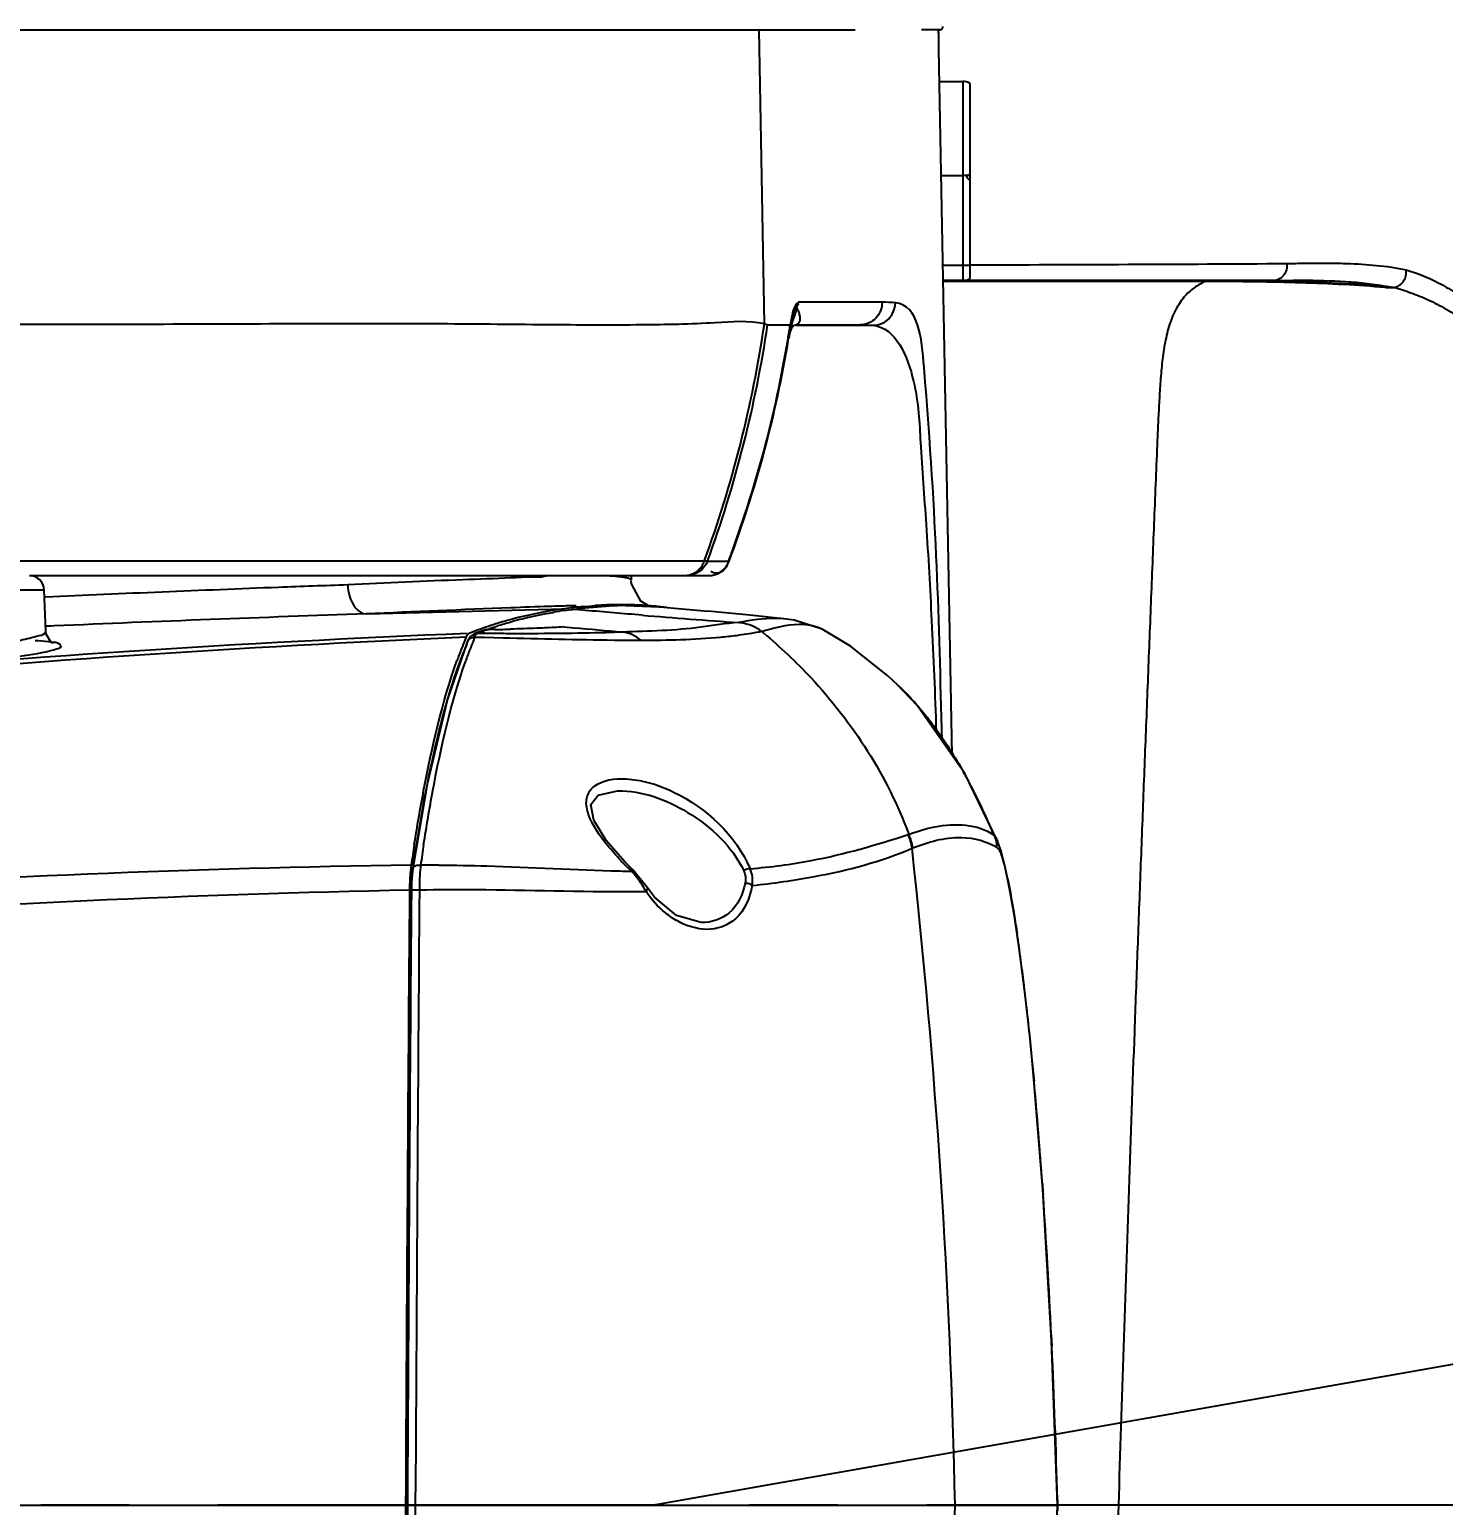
# Model space of a CAD drawing. Header units: millimetres. Extents: x 4086 to 8300, y 123 to 1549.
# Drawn here: x 7717.22 to 7741.17, y 641.21 to 666.22 of the extents above; entities that cross this region are included whole.
import ezdxf

# ---------------------------------------------------------------- set-up
doc = ezdxf.new("R2010")
doc.units = ezdxf.units.MM
doc.linetypes.add('CENTER', pattern=[0.6, 0.375, -0.075, 0.075, -0.075])
for name, color, linetype in [('中心线', 7, 'Continuous'), ('外形图', 7, 'Continuous'), ('尺寸标注', 7, 'Continuous'), ('运动范围', 7, 'Continuous')]:
    doc.layers.add(name, color=color, linetype=linetype)
doc.styles.add('思源黑', font='SourceHanSansCN-Normal.ttf')
doc.dimstyles.new('尺寸标注_1_4比例', dxfattribs={"dimtxt": 7, "dimasz": 6, "dimexe": 2, "dimexo": 1.5, "dimgap": 1, "dimtad": 1, "dimdec": 1, "dimlfac": 4, "dimdsep": 46, "dimtxsty": '思源黑', "dimcen": 0.09, "dimadec": 0, "dimazin": 0, "dimtp": 0.01, "dimtm": 0.01, "dimtfac": 1, "dimtdec": 1, "dimtofl": 0, "dimtmove": 0, "dimatfit": 3, "dimfxl": 1, "dimtolj": 1, "dimarcsym": 0})

# ---------------------------------------------------------------- blocks, each defined once
blk = doc.blocks.new('*D993')
at = {"layer": 'Defpoints', "color": 0}
for p in [(7690.62, 697.68), (7952.412, 680.804), (7645.229, 641.211), (7664.809, 641.211), (7727.758, 641.211)]:
    blk.add_point(p, dxfattribs=at)
at = {"layer": '尺寸标注', "color": 0, "lineweight": -2}
blk.add_arc((7727.758, 641.211), 67.588, 15.08339, 174.91199, dxfattribs=at)
at = {"layer": '尺寸标注', "color": 0}
for points in [[(7792.042, 658.581), (7793.994, 659.016), (7794.32, 652.942)], [(7659.438, 647.249), (7661.436, 647.16), (7660.171, 641.211)]]:
    blk.add_solid(points, dxfattribs=at)
at = {"layer": '尺寸标注', "color": 0, "insert": (7727.758, 713.509), "char_height": 7, "attachment_point": 5, "style": '思源黑'}
blk.add_mtext('\\A1;-\\A1;170%%d', dxfattribs=at)

msp = doc.modelspace()

# ---------------------------------------------------------------- linework, layer by layer
at = {"layer": '中心线', "linetype": 'CENTER', "ltscale": 20}
msp.add_line((7979.909, 641.2169), (7475.7605, 641.2169), dxfattribs=at)
at = {"layer": '外形图'}
for p, q in [((7700.783, 666.2169), (7731.2033, 666.2169)), ((7729.5735, 666.2169), (7729.6644, 661.2346)), ((7732.3255, 666.2193), (7732.6163, 666.2193)), ((7732.6191, 666.081), (7732.6163, 666.2196)), ((7732.6185, 666.1428), (7732.6175, 666.2201)), ((7732.6176, 666.2169), (7732.6238, 666.2169)), ((7732.6228, 665.8899), (7732.6185, 666.1428)), ((7732.8442, 653.9251), (7732.6228, 665.8899)), ((7732.6329, 665.3419), (7733.0253, 665.3419)), ((7733.0253, 665.3419), (7733.0253, 661.9669)), ((7733.1503, 662.0003), (7733.1503, 665.3084)), ((7732.6624, 663.7452), (7733.0253, 663.7452)), ((7733.0878, 663.7169), (7733.1503, 663.7794)), ((7733.1503, 663.6544), (7733.0878, 663.7169)), ((7733.0253, 662.2212), (7732.6906, 662.2212)), ((7738.2822, 661.9669), (7732.6954, 661.9669)), ((7738.7439, 661.9718), (7738.7736, 661.9719)), ((7731.6588, 661.5989), (7730.2425, 661.5989)), ((7729.7201, 661.2169), (7730.109, 661.2169)), ((7730.1227, 661.2989), (7730.1289, 661.3432)), ((7730.149, 661.1915), (7730.159, 661.201)), ((7730.159, 661.201), (7730.182, 661.2147)), ((7730.182, 661.2147), (7730.1827, 661.2168)), ((7730.1906, 661.2169), (7731.285, 661.2169)), ((7730.1906, 661.2088), (7731.5099, 661.2088)), ((7731.285, 661.217), (7731.3139, 661.2171)), ((7731.3139, 661.2171), (7731.3191, 661.2171)), ((7730.0761, 660.9854), (7730.0756, 660.9822)), ((7725.4003, 657.21), (7715.8917, 657.2103)), ((7728.3074, 657.21), (7725.4003, 657.21)), ((7728.648, 657.21), (7728.3074, 657.21)), ((7728.666, 657.21), (7728.6478, 657.21)), ((7728.7014, 657.21), (7728.666, 657.21)), ((7728.7015, 657.21), (7729.0672, 657.2101)), ((7717.2173, 656.9669), (7728.7161, 656.9669)), ((7727.409, 656.9669), (7727.4104, 656.8892)), ((7715.9003, 656.7256), (7717.4671, 656.7256)), ((7717.4917, 656.0204), (7717.4671, 656.7256)), ((7726.4758, 656.4576), (7726.4667, 656.4574)), ((7727.1845, 656.459), (7726.4803, 656.4023)), ((7726.5964, 656.4438), (7726.6989, 656.4527)), ((7726.6989, 656.4527), (7726.8003, 656.46)), ((7728.0173, 656.4294), (7727.1845, 656.459)), ((7722.9251, 656.3196), (7726.2816, 656.4072)), ((7726.0768, 656.3764), (7725.973, 656.3587)), ((7725.9885, 656.327), (7726.0799, 656.344)), ((7726.1796, 656.3925), (7726.0768, 656.3764)), ((7726.0799, 656.344), (7726.0977, 656.3472)), ((7726.2816, 656.4072), (7726.1796, 656.3925)), ((7726.2666, 656.3747), (7726.3134, 656.3816)), ((7726.3134, 656.3816), (7726.3935, 656.3925)), ((7726.3935, 656.3925), (7726.4199, 656.3958)), ((7726.4199, 656.3958), (7726.5258, 656.4094)), ((7726.4612, 656.3924), (7726.4199, 656.3958)), ((7726.6338, 656.378), (7726.4612, 656.3924)), ((7727.9609, 656.4347), (7728.0173, 656.4294)), ((7728.0173, 656.4294), (7728.7103, 656.3634)), ((7729.4194, 656.2959), (7728.7103, 656.3634)), ((7730.0411, 656.2304), (7729.4194, 656.2959)), ((7730.0412, 656.2304), (7730.04, 656.2305)), ((7717.5777, 656.1129), (7717.4889, 656.1092)), ((7717.4918, 656.0199), (7717.4917, 656.0204)), ((7717.6333, 656.1152), (7717.5777, 656.1129)), ((7724.7329, 656.016), (7724.6623, 655.9888)), ((7724.7469, 655.9786), (7724.6882, 655.9382)), ((7724.7769, 656.0325), (7724.7329, 656.016)), ((7724.7912, 655.9957), (7724.7487, 655.9794)), ((7724.7964, 655.9875), (7724.8392, 656.0039)), ((7724.8431, 655.987), (7724.7964, 655.9875)), ((7724.8392, 656.0039), (7724.8776, 656.0182)), ((7724.9233, 655.9863), (7724.8431, 655.987)), ((7724.966, 656.0575), (7724.9233, 656.044)), ((7724.9419, 656.0415), (7724.9683, 656.0509)), ((7726.2662, 656.0991), (7726.4356, 656.0855)), ((7730.6439, 656.0582), (7730.6421, 656.0591)), ((7724.6882, 655.9382), (7724.6369, 655.8564)), ((7724.6369, 655.8564), (7724.6373, 655.8572)), ((7724.8423, 655.9186), (7724.7581, 655.9205)), ((7724.9209, 655.9168), (7724.8423, 655.9186)), ((7725.0821, 655.9131), (7724.9209, 655.9168)), ((7725.2379, 655.9094), (7725.0821, 655.9131)), ((7731.9243, 655.1141), (7731.7568, 655.2691)), ((7731.9114, 655.1262), (7731.9243, 655.1141)), ((7732.2607, 654.7628), (7731.9114, 655.1262)), ((7723.9511, 653.4332), (7723.7085, 652.0054)), ((7726.8507, 653.2473), (7727.1773, 653.3195)), ((7727.1773, 653.3195), (7727.1815, 653.3196)), ((7732.0999, 652.5793), (7732.1116, 652.5836)), ((7733.6136, 652.4705), (7733.6145, 652.4683)), ((7732.1665, 652.3492), (7732.1777, 652.3539)), ((7723.7017, 651.9531), (7723.6832, 651.6406)), ((7723.7086, 652.006), (7723.7017, 651.9531)), ((7723.7085, 652.0054), (7723.7086, 652.006)), ((7723.72, 652.0592), (7723.7242, 652.0878)), ((7727.4395, 651.9846), (7727.3043, 652.1178)), ((7727.6883, 651.6775), (7727.4395, 651.9846)), ((7727.8055, 651.5189), (7727.6881, 651.6778)), ((7728.6009, 651.0889), (7728.5974, 651.089)), ((7733.9427, 650.9235), (7733.9452, 650.9064)), ((7734.2208, 648.563), (7734.2204, 648.5586)), ((7734.2204, 648.5586), (7734.226, 648.4974)), ((7734.2265, 648.5003), (7734.2209, 648.561)), ((7734.2264, 648.5012), (7734.226, 648.4974)), ((7734.226, 648.4974), (7734.2343, 648.4052)), ((7734.5252, 644.1066), (7734.5344, 643.9118)), ((7723.7551, 641.2169), (7723.7562, 641.4408)), ((7723.7551, 641.2169), (7734.6335, 641.2169)), ((7723.7561, 640.9995), (7723.7551, 641.2169)), ((7734.6302, 641.3101), (7734.6328, 641.2169)), ((7734.6328, 641.2169), (7734.6302, 641.1223)), ((7745.9557, 641.2169), (7735.6624, 641.2169))]:
    msp.add_line(p, q, dxfattribs=at)
for points in [[(7738.2821, 661.9669), (7738.3924, 661.9681), (7738.5055, 661.9698), (7738.6228, 661.9712), (7738.7439, 661.9718)], [(7730.2389, 661.5733), (7730.2304, 661.5581), (7730.23, 661.5575), (7730.2181, 661.5411)], [(7730.0761, 660.9856), (7730.0949, 661.0681), (7730.1234, 661.1517), (7730.149, 661.1915)], [(7727.7031, 656.4577), (7727.5736, 656.5347), (7727.4152, 656.8293), (7727.4107, 656.8789)], [(7730.6421, 656.0591), (7730.1681, 656.2122), (7730.04, 656.2305)], [(7717.5892, 655.8325), (7717.6148, 655.8263), (7717.5731, 655.852), (7717.4971, 655.9781), (7717.4917, 656.02)], [(7724.9238, 656.0442), (7724.8926, 656.033), (7724.7912, 655.9957)], [(7731.7568, 655.2691), (7731.1268, 655.7718), (7730.6438, 656.0583)], [(7724.6369, 655.8564), (7724.2958, 654.8764), (7723.9511, 653.4332)], [(7733.6145, 652.4683), (7733.0602, 653.615), (7732.2607, 654.7628)], [(7727.3043, 652.1178), (7726.9879, 652.4799), (7726.7773, 652.8238), (7726.7277, 653.0876), (7726.8507, 653.2473)], [(7733.745, 652.0302), (7733.674, 652.2997), (7733.6136, 652.4705)], [(7734.2208, 648.563), (7734.167, 649.1168), (7734.0786, 649.9149), (7733.9888, 650.6131), (7733.9018, 651.1987), (7733.8202, 651.6687), (7733.745, 652.0302)], [(7723.6832, 651.6406), (7723.6564, 647.9168), (7723.6328, 644.176), (7723.6168, 641.2173)], [(7728.5974, 651.089), (7728.1783, 651.2117), (7727.8055, 651.5189)], [(7734.6335, 641.2169), (7734.5309, 644.0013), (7734.3814, 646.5675), (7734.2264, 648.5013)], [(7723.6168, 641.2173), (7723.633, 638.2225), (7723.6567, 634.4871), (7723.6832, 630.7931)], [(7734.2264, 633.9324), (7734.3834, 635.8938), (7734.5322, 638.4605), (7734.6335, 641.2169)]]:
    msp.add_lwpolyline(points, dxfattribs=at)
for centre, radius, start, end in [((7732.6387, 666.2669), 0.05, 241.62376, 2.48801), ((7732.6373, 666.2668), 0.05, 246.03902, 2.50681), ((7733.0253, 665.0919), 0.25, 60, 90), ((7733.0274, 650.5284), 13.2168, 89.61621, 90.00882), ((7733.0309, 650.0494), 12.1719, 89.43786, 90.02627), ((7728.1417, 2510.885), 1848.6589, 270.1552963, 270.3214661), ((7733.0253, 662.2169), 0.25, 270, 300), ((7737.2292, 661.7449), 0.2257, 99.95765, 109.57549), ((7740.2601, 661.5222), 0.3407, 93.06265, 103.53025), ((7732.6206, 660.5538), 2.5814, 158.46085, 162.47619), ((7709.3254, 664.2433), 20.5626, 339.99819, 351.58633), ((7709.4482, 664.2374), 20.4956, 339.94809, 351.52512), ((7710.3862, 664.2269), 19.945, 350.643, 351.31979), ((7708.5706, 664.3038), 21.7606, 351.69368, 351.84465), ((7732.5804, 660.5666), 2.5392, 162.4777, 166.98228), ((7710.2664, 664.2513), 20.0672, 339.45866, 350.6298), ((7710.3304, 664.2399), 20.0116, 339.43465, 350.63138), ((7732.5495, 660.5739), 2.5074, 166.98617, 170.55469), ((7728.7161, 657.3419), 0.375, 269.99988, 339.43344), ((7717.2173, 656.7169), 0.25, 2, 90), ((7728.2962, 585.3855), 71.0955, 91.682801, 91.834956), ((7727.8454, 600.8605), 55.614, 91.42056, 91.68671), ((7727.2413, 649.6419), 6.8324, 91.48241, 93.70049), ((7727.3754, 649.4368), 7.0238, 90.68347, 94.28212), ((7727.2402, 649.6798), 6.7944, 89.59456, 91.48149), ((7727.2428, 649.9065), 6.5677, 86.48581, 89.60351), ((7727.3722, 649.6328), 6.8279, 88.87328, 90.67606), ((7727.3807, 649.9306), 6.53, 84.90287, 88.89665), ((7727.2595, 650.1672), 6.3065, 83.25896, 86.49227), ((7744.059, 40.6242), 616.0581, 91.9659157, 92.4584423), ((7727.1598, 649.6598), 6.8034, 105.56059, 107.49279), ((7727.3314, 649.3303), 7.1244, 103.6717, 106.42675), ((7727.173, 649.5935), 6.8708, 100.05824, 105.51865), ((7727.3515, 649.2509), 7.2062, 103.44581, 103.67778), ((7727.3488, 649.2627), 7.1941, 101.79281, 103.44664), ((7727.333, 649.3383), 7.117, 100.88975, 101.79286), ((7727.2708, 649.6844), 6.7652, 98.53592, 99.98555), ((7727.2818, 649.1782), 7.2978, 95.38906, 97.87765), ((7727.3993, 649.1471), 7.3146, 96.01272, 96.8581), ((7727.3882, 649.2549), 7.2062, 94.2753, 96.01471), ((7739.1836, 797.1525), 141.3313, 265.29607, 265.960294), ((7734.5453, 416.2834), 239.9091, 92.368384, 97.843413), ((7727.2454, 649.3929), 7.0836, 107.5043, 110.39406), ((7727.217, 649.6676), 6.7678, 109.6441, 110.22314), ((7727.2094, 649.7227), 6.7134, 108.44293, 109.50122), ((7727.2515, 649.5966), 6.8463, 107.42221, 108.44362), ((7723.5989, 721.7473), 65.7106, 271.311037, 271.426966), ((7727.2843, 649.4923), 6.9556, 106.43193, 107.42222), ((7723.8795, 710.4688), 54.4286, 271.42743, 271.56479), ((7729.1716, 655.4381), 0.7362, 82.0188, 85.64999), ((7723.8008, 648.9927), 9.1254, 50.10563, 50.35044), ((7730.7209, 652.5805), 3.6085, 106.69193, 107.68933), ((7735.2493, 411.8958), 244.2595, 92.495735, 97.867122), ((7731.6121, 652.9882), 7.5903, 158.81031, 160.47185), ((7730.5269, 653.4078), 6.4268, 157.41893, 158.80158), ((7729.9598, 653.6421), 5.8132, 156.89182, 157.4042), ((7732.0632, 652.9133), 7.9004, 159.13291, 160.72858), ((7731.3241, 653.1924), 7.1103, 158.66039, 159.11241), ((7731.0563, 653.297), 6.8228, 158.24894, 158.66009), ((7730.8853, 653.365), 6.6388, 158.08655, 158.2478), ((7730.7025, 653.4387), 6.4417, 157.61139, 158.08813), ((7730.4923, 653.5252), 6.2144, 157.32831, 157.61021), ((7728.5855, 651.5848), 4.8581, 41.31608, 46.58758), ((7728.2259, 651.2596), 5.3429, 40.81015, 41.38929), ((7728.1336, 651.18), 5.4648, 40.06548, 40.80951), ((7725.4561, 649.3659), 8.7041, 28.21108, 29.70864), ((7724.496, 648.8607), 9.789, 24.04775, 28.16055), ((7723.6279, 648.4619), 10.7442, 23.53729, 24.1037), ((7723.3169, 648.3269), 11.0833, 22.51548, 23.53497), ((7731.4109, 652.2551), 0.7614, 7.0941, 25.22796), ((7731.422, 652.2607), 0.7614, 7.03166, 25.05646), ((7755.5741, 647.4351), 32.2249, 171.11688, 171.7461), ((7756.4043, 647.4094), 32.8929, 171.2562, 171.86903), ((7606.3887, 638.5145), 126.5364, 1.223701, 6.276865), ((7726.4012, 455.6418), 196.4382, 90.792838, 97.190228), ((7725.7834, 651.6908), 2.095, 171.85971, 174.61253), ((7727.569, 651.6814), 3.7464, 174.81151, 177.58254), ((7726.7183, 651.7551), 2.8925, 173.91592, 174.74126), ((7724.0802, 621.7413), 30.3213, 89.86671, 90.4501), ((7729.005, 710.8779), 58.9416, 268.256446, 268.457587), ((7731.16, 655.9103), 5.4427, 223.87133, 226.57221), ((7727.3887, 651.6119), 3.7349, 177.2996, 178.82512), ((7726.8415, 651.6152), 3.1562, 178.23345, 179.55622), ((7726.7063, 651.6194), 3.0208, 177.29479, 178.23397), ((7726.3258, 651.6396), 2.6398, 174.61216, 177.34354), ((7728.5715, 651.6346), 4.75, 177.52838, 179.88065), ((7726.117, 650.7843), 1.7545, 29.62126, 34.13641), ((7727.7984, 442.9778), 208.7015, 91.137878, 97.137828), ((11904.0684, 619.7734), 4180.5359, 179.5632781, 179.7061089), ((11745.4979, 620.7895), 4021.9308, 179.5605091, 179.7089937), ((7727.511, 651.6087), 3.8572, 178.81606, 179.56282), ((11421.2856, 622.8708), 3697.5761, 179.5541323, 179.7122467), ((7727.2318, 681.2446), 29.6299, 270.37565, 270.82994), ((7726.0285, 650.7326), 1.857, 28.46931, 29.65817), ((7703.6064, 646.3837), 30.6741, 7.61165, 8.47882), ((7696.5899, 645.4384), 37.7539, 7.03692, 7.6232), ((7691.7989, 644.8434), 42.5818, 6.65384, 7.04167), ((7687.1649, 644.3054), 47.2469, 5.99983, 6.65074), ((7683.2019, 643.8859), 51.232, 5.45477, 6.00321), ((7681.5675, 643.7276), 52.8742, 5.24237, 5.45716), ((7639.3096, 639.9185), 95.3033, 4.058519, 5.108925), ((7622.9045, 638.7899), 111.7473, 2.726999, 3.945659), ((7591.646, 637.3462), 143.0392, 1.587988, 2.630843), ((11904.0694, 662.6602), 4180.5369, 180.29389, 180.4367207), ((11745.6235, 661.648), 4022.0564, 180.2910506, 180.4395306), ((7606.3887, 643.9191), 126.5364, 353.723177, 358.77634), ((8330.2299, 622.678), 594.8564, 178.2140734, 179.0571085)]:
    msp.add_arc(centre, radius, start, end, dxfattribs=at)
for points in [[(7732.6228, 665.8899), (7732.6216, 665.9536), (7732.6204, 666.0173), (7732.6191, 666.081)], [(7730.2131, 661.5226), (7730.1665, 661.4258), (7730.1315, 661.3223), (7730.1111, 661.2168)], [(7731.884, 661.5911), (7731.8093, 661.5988), (7731.7339, 661.5988), (7731.6588, 661.5988)], [(7731.6936, 661.2586), (7731.8053, 661.3204), (7731.8863, 661.4633), (7731.884, 661.591)], [(7731.3191, 661.2168), (7731.3828, 661.2166), (7731.4466, 661.2156), (7731.5099, 661.2089)], [(7731.5099, 661.2089), (7731.5733, 661.209), (7731.6381, 661.2279), (7731.6936, 661.2586)], [(7730.0756, 660.9822), (7730.0853, 661.0414), (7730.0942, 661.1007), (7730.1029, 661.1601)], [(7728.7015, 657.2101), (7728.6535, 657.0787), (7728.4995, 656.9669), (7728.3597, 656.9669)], [(7728.3074, 656.9669), (7728.4023, 656.9669), (7728.5035, 657.0116), (7728.5682, 657.081)], [(7727.5934, 656.2973), (7727.2735, 656.3236), (7726.9537, 656.3512), (7726.6338, 656.378)], [(7725.0819, 655.9851), (7725.029, 655.9854), (7724.9762, 655.9858), (7724.9233, 655.9863)], [(7725.1024, 656.0539), (7725.0577, 656.0529), (7725.013, 656.0519), (7724.9683, 656.0509)], [(7725.2206, 655.9843), (7725.1743, 655.9845), (7725.1281, 655.9848), (7725.0819, 655.9851)], [(7725.3572, 655.9838), (7725.3117, 655.9839), (7725.2661, 655.9841), (7725.2206, 655.9843)], [(7726.2662, 656.0991), (7726.158, 656.0913), (7726.0497, 656.0856), (7725.9413, 656.0807)], [(7726.4356, 656.0855), (7726.7122, 656.0628), (7726.9888, 656.0385), (7727.265, 656.01)], [(7727.5795, 655.8681), (7727.4924, 655.9436), (7727.3786, 655.9976), (7727.2639, 656.0099)], [(7729.6237, 656.0189), (7729.5237, 656.0967), (7729.3992, 656.1497), (7729.2738, 656.1672)], [(7729.8604, 656.085), (7729.8013, 656.0708), (7729.7427, 656.0544), (7729.6844, 656.0369)], [(7724.6527, 655.882), (7724.6768, 655.9106), (7724.721, 655.925), (7724.7581, 655.9205)], [(7726.7455, 653.364), (7726.8664, 653.4876), (7727.0659, 653.5227), (7727.2388, 653.5246)], [(7727.2388, 653.5246), (7727.3594, 653.5259), (7727.4807, 653.511), (7727.5987, 653.4858)], [(7733.5554, 652.571), (7733.5846, 652.5056), (7733.6148, 652.4264), (7733.5904, 652.359)], [(7727.2364, 652.1383), (7727.1567, 652.2214), (7727.0796, 652.3072), (7727.007, 652.3965)], [(7723.683, 652.0613), (7723.6699, 651.9707), (7723.6623, 651.8792), (7723.658, 651.7878)], [(7723.7156, 652.024), (7723.7389, 652.0613), (7723.7985, 652.0678), (7723.842, 652.0617)], [(7727.4184, 651.9577), (7727.4737, 651.8991), (7727.524, 651.8355), (7727.5693, 651.7689)], [(7729.3147, 651.9704), (7729.3455, 651.9059), (7729.3549, 651.8275), (7729.3407, 651.7575)], [(7729.424, 652.001), (7729.3875, 652.0001), (7729.3503, 651.9889), (7729.319, 651.9701)], [(7729.4609, 651.7181), (7729.4745, 651.8122), (7729.4616, 651.9137), (7729.424, 652.001)], [(7729.4608, 651.7181), (7729.4308, 651.7396), (7729.3908, 651.7569), (7729.3547, 651.7494)], [(7727.9847, 651.2573), (7727.8592, 651.359), (7727.7483, 651.482), (7727.661, 651.6178)], [(7728.1915, 651.1169), (7728.1187, 651.1575), (7728.0494, 651.2048), (7727.9847, 651.2573)], [(7728.6905, 650.9729), (7728.5174, 650.9749), (7728.3428, 651.0328), (7728.1915, 651.1169)], [(7734.374, 646.6636), (7734.3783, 646.6022), (7734.3826, 646.5407), (7734.3869, 646.4793)]]:
    msp.add_open_spline(points, degree=3, dxfattribs=at)
for points, knots in [([(7738.5138, 662.2551), (7738.5189, 662.2199), (7738.5148, 662.1469), (7738.4666, 662.0503), (7738.3844, 661.983), (7738.3157, 661.9669), (7738.2822, 661.9669)], [0, 0, 0, 0, 0.2571882, 0.5109213, 0.7580539, 1, 1, 1, 1]), ([(7738.5138, 662.2551), (7738.5568, 662.2554), (7738.6427, 662.2573), (7738.8137, 662.2614), (7739.0263, 662.2638), (7739.2801, 662.2631), (7739.6163, 662.2553), (7740.0364, 662.2305), (7740.3708, 662.1849), (7740.5362, 662.1496)], [0, 0, 0, 0, 0.0636645, 0.1269846, 0.2529001, 0.377947, 0.5023161, 0.7500517, 1, 1, 1, 1]), ([(7732.6956, 661.9562), (7733.0923, 661.9565), (7733.8827, 661.9571), (7735.0445, 661.9581), (7736.1337, 661.9596), (7736.8293, 661.9591), (7737.1534, 661.9575)], [0, 0, 0, 0, 0.2670186, 0.5319225, 0.7818575, 1, 1, 1, 1]), ([(7737.1534, 661.9575), (7737.0884, 661.9316), (7736.9573, 661.8635), (7736.78, 661.7084), (7736.631, 661.4912), (7736.5208, 661.2216), (7736.447, 660.9174), (7736.4011, 660.5951), (7736.3729, 660.265), (7736.3531, 659.9323), (7736.3362, 659.5988), (7736.3167, 659.1536), (7736.2938, 658.5969), (7736.2671, 657.9287), (7736.2407, 657.2605), (7736.2143, 656.5922), (7736.1792, 655.7012), (7736.1355, 654.5875), (7736.0838, 653.2509), (7736.0328, 651.9142), (7735.9825, 650.5774), (7735.9166, 648.7949), (7735.8367, 646.5665), (7735.7458, 643.8919), (7735.6894, 642.1086), (7735.6624, 641.2169)], [0, 0, 0, 0, 0.0099767, 0.0208925, 0.0332578, 0.0471848, 0.062218, 0.0778001, 0.093595, 0.1094583, 0.1253419, 0.1412348, 0.173029, 0.2048268, 0.2366259, 0.2684253, 0.3002249, 0.3638254, 0.427428, 0.491033, 0.5546408, 0.6182516, 0.7454838, 0.8727324, 1, 1, 1, 1]), ([(7737.1536, 661.9576), (7737.4305, 661.9562), (7737.964, 661.9524), (7738.7403, 661.9364), (7739.4727, 661.9075), (7739.948, 661.8749), (7740.1804, 661.8534)], [0, 0, 0, 0, 0.2742696, 0.5283125, 0.7688744, 1, 1, 1, 1]), ([(7737.7234, 661.9669), (7738.1639, 661.9625), (7738.8088, 661.9511), (7739.6484, 661.9121), (7740.0473, 661.8821), (7740.2419, 661.8624)], [0, 0, 0, 0, 0.5241461, 0.7672484, 1, 1, 1, 1]), ([(7738.7736, 661.9719), (7739.019, 661.9719), (7739.387, 661.9638), (7739.8768, 661.9222), (7740.1206, 661.8864), (7740.2419, 661.8624)], [0, 0, 0, 0, 0.499359, 0.7482633, 1, 1, 1, 1]), ([(7740.3296, 661.8519), (7740.3616, 661.8567), (7740.4251, 661.8808), (7740.4982, 661.9521), (7740.5396, 662.0467), (7740.5417, 662.1162), (7740.5362, 662.1496)], [0, 0, 0, 0, 0.2430683, 0.4926739, 0.7465777, 1, 1, 1, 1]), ([(7740.5362, 662.1496), (7740.7234, 662.0931), (7741.009, 661.9812), (7741.3762, 661.7611), (7741.6712, 661.5247), (7741.9742, 661.1963), (7742.2755, 660.7512), (7742.5597, 660.1882), (7742.7742, 659.6526), (7742.9399, 659.1924), (7743.1033, 658.7148), (7743.2985, 658.1079), (7743.5175, 657.3696), (7743.7938, 656.3728), (7744.114, 655.1152), (7744.4638, 653.5949), (7744.783, 652.0658), (7745.1708, 650.0178), (7745.5862, 647.4442), (7745.9643, 644.3383), (7746.1264, 642.2581), (7746.1835, 641.2169)], [0, 0, 0, 0, 0.0263132, 0.0409617, 0.0574863, 0.0770058, 0.1008637, 0.1295655, 0.1617146, 0.1784516, 0.1953936, 0.2296437, 0.2642331, 0.2990144, 0.3688452, 0.4388497, 0.5089314, 0.5790488, 0.719333, 0.8596601, 1, 1, 1, 1]), ([(7740.1804, 661.8534), (7740.2023, 661.8513), (7740.2367, 661.8493), (7740.2875, 661.8468), (7740.3163, 661.8494), (7740.3326, 661.8511)], [0, 0, 0, 0, 0.4314976, 0.6781491, 1, 1, 1, 1]), ([(7740.2419, 661.8624), (7740.2467, 661.8616), (7740.2561, 661.8602), (7740.2682, 661.8584), (7740.2769, 661.8571), (7740.2823, 661.8566), (7740.2856, 661.8562), (7740.2878, 661.8559), (7740.2887, 661.8556), (7740.2894, 661.8552), (7740.2893, 661.8544), (7740.2878, 661.8539), (7740.2867, 661.8535), (7740.286, 661.8534)], [0, 0, 0, 0, 0.2758297, 0.5518168, 0.7010442, 0.7864177, 0.8625323, 0.8914037, 0.911348, 0.9224579, 0.929533, 0.9557266, 1, 1, 1, 1]), ([(7740.286, 661.8534), (7740.2946, 661.8531), (7740.3091, 661.8531), (7740.3237, 661.8527), (7740.3296, 661.8519)], [0, 0, 0, 0, 0.591329, 1, 1, 1, 1]), ([(7740.3326, 661.8511), (7740.4282, 661.8239), (7740.6235, 661.7614), (7740.9195, 661.6425), (7741.2273, 661.4836), (7741.5492, 661.2666), (7741.8143, 661.0239), (7742.0243, 660.7763), (7742.1857, 660.5469), (7742.3399, 660.2813), (7742.5379, 659.8751), (7742.7086, 659.434), (7742.8664, 658.9744), (7743.021, 658.4993), (7743.205, 657.8966), (7743.4103, 657.1642), (7743.6687, 656.1766), (7743.9677, 654.932), (7744.2949, 653.4287), (7744.5946, 651.9178), (7744.8698, 650.4014), (7745.1214, 648.8803), (7745.424, 646.8466), (7745.7358, 644.2945), (7745.8984, 642.2436), (7745.9549, 641.2169)], [0, 0, 0, 0, 0.0135008, 0.0278092, 0.0432562, 0.0604471, 0.0803713, 0.0918113, 0.1044718, 0.1184023, 0.1334537, 0.1657748, 0.182519, 0.199435, 0.2335946, 0.2680577, 0.3026861, 0.3721761, 0.4418196, 0.5115318, 0.5812764, 0.6510406, 0.72082, 0.8604033, 1, 1, 1, 1]), ([(7730.2425, 661.5989), (7730.2335, 661.5925), (7730.1787, 661.5488), (7730.1572, 661.4754), (7730.1441, 661.4184)], [0, 0, 0, 0, 0.1588637, 1, 1, 1, 1]), ([(7730.2425, 661.5989), (7730.2338, 661.5864), (7730.2176, 661.5641), (7730.2104, 661.5348), (7730.2132, 661.5225)], [0, 0, 0, 0, 0.545982, 1, 1, 1, 1]), ([(7730.2195, 661.5016), (7730.2182, 661.505), (7730.2157, 661.5119), (7730.2138, 661.519), (7730.2131, 661.5226)], [0, 0, 0, 0, 0.5092341, 1, 1, 1, 1]), ([(7730.2667, 661.3746), (7730.2622, 661.3967), (7730.2474, 661.4398), (7730.228, 661.4806), (7730.2195, 661.5016)], [0, 0, 0, 0, 0.4998487, 1, 1, 1, 1]), ([(7731.6588, 661.5989), (7731.6606, 661.5022), (7731.5829, 661.2992), (7731.3815, 661.2169), (7731.285, 661.2169)], [0, 0, 0, 0, 0.5005399, 1, 1, 1, 1]), ([(7732.675, 654.1761), (7732.6228, 656.2844), (7732.5844, 658.1148), (7732.2814, 661.5491), (7731.884, 661.591)], [0, 0, 0, 0, 0.8406887, 1, 1, 1, 1]), ([(7729.6667, 661.2346), (7729.3953, 661.2937), (7728.691, 661.2298), (7727.4692, 661.2095), (7725.8744, 661.2149), (7723.9716, 661.2383), (7721.8096, 661.2338), (7718.6051, 661.2194), (7714.4818, 661.227), (7709.7395, 661.2343), (7705.6714, 661.2146), (7702.765, 661.2566), (7701.2707, 661.2213), (7700.7862, 661.2231)], [0, 0, 0, 0, 0.0288511, 0.072056, 0.1276397, 0.1942129, 0.2698191, 0.3521771, 0.5270998, 0.6981107, 0.8447689, 0.9496714, 1, 1, 1, 1]), ([(7729.6644, 661.2346), (7729.6733, 661.2317), (7729.6925, 661.2306), (7729.7098, 661.2189), (7729.7151, 661.2108)], [0, 0, 0, 0, 0.4905334, 1, 1, 1, 1]), ([(7730.1292, 661.3448), (7730.1251, 661.3223), (7730.1175, 661.2807), (7730.1079, 661.2395), (7730.1018, 661.2211)], [0, 0, 0, 0, 0.5425483, 1, 1, 1, 1]), ([(7730.1441, 661.4184), (7730.1414, 661.4065), (7730.1361, 661.3814), (7730.1313, 661.3563), (7730.1289, 661.3432)], [0, 0, 0, 0, 0.478752, 1, 1, 1, 1]), ([(7730.1906, 661.2169), (7730.206, 661.217), (7730.2378, 661.2268), (7730.2559, 661.2538), (7730.2617, 661.2679)], [0, 0, 0, 0, 0.503909, 1, 1, 1, 1]), ([(7730.2617, 661.2679), (7730.2681, 661.2834), (7730.2745, 661.3197), (7730.2706, 661.3557), (7730.2667, 661.3746)], [0, 0, 0, 0, 0.4663076, 1, 1, 1, 1]), ([(7731.5099, 661.2089), (7731.8958, 661.1658), (7732.2688, 660.2485), (7732.306, 659.1287), (7732.4178, 657.7476), (7732.5042, 656.1266), (7732.5568, 654.9547), (7732.5753, 654.3287)], [0, 0, 0, 0, 0.163717, 0.3112763, 0.5065031, 0.7359047, 1, 1, 1, 1]), ([(7728.5682, 657.081), (7728.5858, 657.0999), (7728.6167, 657.1407), (7728.6393, 657.1866), (7728.6478, 657.2101)], [0, 0, 0, 0, 0.5086138, 1, 1, 1, 1]), ([(7729.0577, 657.2101), (7729.0336, 657.1457), (7728.9846, 657.0062), (7728.8096, 656.9977), (7728.76, 657.0359)], [0, 0, 0, 0, 0.5236065, 1, 1, 1, 1]), ([(7726.0539, 656.9669), (7726.0006, 656.9655), (7725.8939, 656.9347), (7725.6638, 656.9448), (7725.2194, 656.9182), (7724.1786, 656.8863), (7723.2587, 656.8393), (7722.6083, 656.8105)], [0, 0, 0, 0, 0.0463845, 0.0949194, 0.1989744, 0.4338849, 1, 1, 1, 1]), ([(7727.4104, 656.8892), (7727.4102, 656.9031), (7727.3542, 656.9268), (7727.198, 656.9462), (7727.0282, 656.9646), (7726.9008, 656.9669)], [0, 0, 0, 0, 0.0800842, 0.2680189, 1, 1, 1, 1]), ([(7722.6083, 656.8105), (7722.2173, 656.7965), (7720.5109, 656.734), (7718.8048, 656.6611), (7717.4898, 656.6039)], [0, 0, 0, 0, 0.2291443, 1, 1, 1, 1]), ([(7722.6083, 656.8105), (7722.6105, 656.7468), (7722.6323, 656.5552), (7722.7836, 656.318), (7722.922, 656.3195)], [0, 0, 0, 0, 0.3155499, 1, 1, 1, 1]), ([(7726.0197, 656.4446), (7725.8012, 656.4376), (7724.767, 656.4002), (7723.7333, 656.354), (7722.9179, 656.3193)], [0, 0, 0, 0, 0.2113044, 1, 1, 1, 1]), ([(7726.393, 656.395), (7726.3975, 656.3957), (7726.4065, 656.3965), (7726.4156, 656.3962), (7726.42, 656.3958)], [0, 0, 0, 0, 0.5031417, 1, 1, 1, 1]), ([(7730.0399, 656.2305), (7729.979, 656.2374), (7729.707, 656.2518), (7729.4347, 656.2137), (7729.2283, 656.1717)], [0, 0, 0, 0, 0.2253639, 1, 1, 1, 1]), ([(7716.0378, 655.7404), (7716.2254, 655.7573), (7716.5633, 655.7955), (7717.0381, 655.8602), (7717.2891, 655.9304), (7717.4921, 655.9768), (7717.4918, 656.0199)], [0, 0, 0, 0, 0.37875, 0.6979385, 0.9134042, 1, 1, 1, 1]), ([(7724.613, 655.9236), (7724.6184, 655.9363), (7724.6289, 655.9578), (7724.6441, 655.9769), (7724.6521, 655.983)], [0, 0, 0, 0, 0.5791269, 1, 1, 1, 1]), ([(7724.6521, 655.983), (7724.6537, 655.9842), (7724.657, 655.9864), (7724.6605, 655.9881), (7724.6623, 655.9888)], [0, 0, 0, 0, 0.5190799, 1, 1, 1, 1]), ([(7724.7325, 655.9502), (7724.7356, 655.9484), (7724.7421, 655.944), (7724.7481, 655.9389), (7724.7512, 655.9361)], [0, 0, 0, 0, 0.4594035, 1, 1, 1, 1]), ([(7724.7581, 655.9205), (7724.7623, 655.9334), (7724.7703, 655.9547), (7724.7821, 655.9748), (7724.7886, 655.9814)], [0, 0, 0, 0, 0.5934671, 1, 1, 1, 1]), ([(7724.7886, 655.9814), (7724.7898, 655.9827), (7724.7922, 655.9849), (7724.795, 655.9867), (7724.7964, 655.9875)], [0, 0, 0, 0, 0.5298755, 1, 1, 1, 1]), ([(7724.9052, 656.0129), (7724.9081, 656.0111), (7724.914, 656.0069), (7724.9195, 656.0021), (7724.9224, 655.9995)], [0, 0, 0, 0, 0.4626107, 1, 1, 1, 1]), ([(7727.263, 656.0101), (7727.1378, 656.0056), (7726.5028, 655.9857), (7725.8673, 655.9822), (7725.3572, 655.9838)], [0, 0, 0, 0, 0.1971502, 1, 1, 1, 1]), ([(7725.9413, 656.0807), (7725.8977, 656.0787), (7725.7059, 656.0706), (7725.514, 656.0645), (7725.3658, 656.0605)], [0, 0, 0, 0, 0.227632, 1, 1, 1, 1]), ([(7729.2271, 656.1724), (7729.013, 656.1582), (7728.3649, 656.0408), (7727.7063, 656.0257), (7727.2643, 656.0099)], [0, 0, 0, 0, 0.3266242, 1, 1, 1, 1]), ([(7729.1946, 655.9501), (7729.1049, 655.9383), (7728.5686, 655.8805), (7728.0282, 655.8692), (7727.5795, 655.868)], [0, 0, 0, 0, 0.167836, 1, 1, 1, 1]), ([(7729.6237, 656.0189), (7729.593, 656.0151), (7729.4504, 655.9894), (7729.3076, 655.965), (7729.1946, 655.9501)], [0, 0, 0, 0, 0.2129695, 1, 1, 1, 1]), ([(7729.6536, 655.9939), (7729.9342, 655.7593), (7730.961, 654.7923), (7731.7518, 653.5636), (7732.1118, 652.5831)], [0, 0, 0, 0, 0.2593689, 1, 1, 1, 1]), ([(7730.6421, 656.0591), (7730.5901, 656.0847), (7730.337, 656.1697), (7730.0608, 656.1334), (7729.8604, 656.085)], [0, 0, 0, 0, 0.2194334, 1, 1, 1, 1]), ([(7716.0648, 655.5009), (7716.339, 655.5221), (7716.8022, 655.5695), (7717.3835, 655.6434), (7717.6229, 655.7131), (7717.7762, 655.7525), (7717.7029, 655.8414), (7717.6392, 655.8322), (7717.5948, 655.8387)], [0, 0, 0, 0, 0.4347162, 0.7600727, 0.8573807, 0.9045984, 0.9292037, 1, 1, 1, 1]), ([(7717.5948, 655.8387), (7717.5755, 655.8415), (7717.4825, 655.8532), (7717.3888, 655.8595), (7717.3146, 655.8634)], [0, 0, 0, 0, 0.2079384, 1, 1, 1, 1]), ([(7723.7242, 652.0878), (7723.8314, 652.8106), (7724.0589, 654.0687), (7724.4154, 655.3032), (7724.6291, 655.8072)], [0, 0, 0, 0, 0.57169, 1, 1, 1, 1]), ([(7724.6374, 655.8572), (7724.6393, 655.8616), (7724.6439, 655.8703), (7724.6496, 655.8783), (7724.6527, 655.882)], [0, 0, 0, 0, 0.4987166, 1, 1, 1, 1]), ([(7727.5795, 655.868), (7727.4262, 655.8677), (7726.6456, 655.8724), (7725.8652, 655.8945), (7725.2379, 655.9094)], [0, 0, 0, 0, 0.1963061, 1, 1, 1, 1]), ([(7723.7357, 652.4112), (7723.7835, 652.7163), (7723.9651, 653.7664), (7724.2049, 654.8116), (7724.4584, 655.5254)], [0, 0, 0, 0, 0.2896211, 1, 1, 1, 1]), ([(7723.8937, 652.4097), (7723.9407, 652.7154), (7724.1191, 653.7642), (7724.356, 654.808), (7724.6055, 655.5208)], [0, 0, 0, 0, 0.290573, 1, 1, 1, 1]), ([(7732.3159, 654.6975), (7732.3788, 654.6226), (7732.6357, 654.3002), (7732.8602, 653.9526), (7733.0161, 653.6796)], [0, 0, 0, 0, 0.2372712, 1, 1, 1, 1]), ([(7727.5987, 653.4858), (7727.7813, 653.4467), (7728.5329, 653.1725), (7729.1838, 652.5637), (7729.424, 652.001)], [0, 0, 0, 0, 0.2338245, 1, 1, 1, 1]), ([(7727.007, 652.3965), (7726.8784, 652.5545), (7726.7056, 652.7926), (7726.6247, 653.1571), (7726.6952, 653.3125), (7726.7455, 653.364)], [0, 0, 0, 0, 0.5654856, 0.8001013, 1, 1, 1, 1]), ([(7727.1815, 653.3196), (7727.5941, 653.3257), (7728.4506, 653.0115), (7729.1182, 652.3822), (7729.3147, 651.9704)], [0, 0, 0, 0, 0.4749154, 1, 1, 1, 1]), ([(7732.1118, 652.5831), (7732.2563, 652.6354), (7732.7158, 652.7813), (7733.2816, 652.7672), (7733.5554, 652.571)], [0, 0, 0, 0, 0.313257, 1, 1, 1, 1]), ([(7729.424, 652.001), (7729.7714, 652.031), (7730.6805, 652.1473), (7731.5614, 652.4061), (7732.0997, 652.5797)], [0, 0, 0, 0, 0.3813941, 1, 1, 1, 1]), ([(7732.1777, 652.3539), (7732.4403, 652.4554), (7732.9268, 652.599), (7733.4414, 652.4719), (7733.6157, 652.3499)], [0, 0, 0, 0, 0.569536, 1, 1, 1, 1]), ([(7733.5554, 652.571), (7733.5608, 652.5658), (7733.5715, 652.5527), (7733.5804, 652.5383), (7733.585, 652.5302)], [0, 0, 0, 0, 0.4473792, 1, 1, 1, 1]), ([(7733.585, 652.5302), (7733.5901, 652.5213), (7733.6002, 652.5017), (7733.6091, 652.4814), (7733.6136, 652.4705)], [0, 0, 0, 0, 0.4631137, 1, 1, 1, 1]), ([(7729.4608, 651.7181), (7729.8141, 651.7542), (7730.7325, 651.8845), (7731.6411, 652.1202), (7732.1665, 652.3491)], [0, 0, 0, 0, 0.3825475, 1, 1, 1, 1]), ([(7733.6157, 652.3499), (7733.6246, 652.3437), (7733.6413, 652.3205), (7733.6532, 652.2958), (7733.6599, 652.2804)], [0, 0, 0, 0, 0.3916354, 1, 1, 1, 1]), ([(7733.6599, 652.2804), (7733.666, 652.2666), (7733.6941, 652.1942), (7733.715, 652.1193), (7733.7307, 652.0588)], [0, 0, 0, 0, 0.1942137, 1, 1, 1, 1]), ([(7723.7087, 652.006), (7723.7092, 652.0091), (7723.7109, 652.0154), (7723.7138, 652.0213), (7723.7156, 652.024)], [0, 0, 0, 0, 0.4918094, 1, 1, 1, 1]), ([(7724.1508, 652.0625), (7724.4211, 652.0618), (7725.4419, 652.0398), (7726.4615, 651.9863), (7727.2117, 651.9636)], [0, 0, 0, 0, 0.2648122, 1, 1, 1, 1]), ([(7727.4184, 651.9577), (7727.424, 651.964), (7727.4259, 651.9699), (7727.4425, 651.9837), (7727.4396, 651.9846)], [0, 0, 0, 0, 0.7347464, 1, 1, 1, 1]), ([(7733.7307, 652.0588), (7733.7488, 651.9891), (7733.8348, 651.6137), (7733.8962, 651.2331), (7733.9427, 650.9235)], [0, 0, 0, 0, 0.1869883, 1, 1, 1, 1]), ([(7729.3407, 651.7575), (7729.3025, 651.5687), (7729.1415, 651.2092), (7728.7647, 651.0866), (7728.6009, 651.0889)], [0, 0, 0, 0, 0.540401, 1, 1, 1, 1]), ([(7729.4608, 651.7181), (7729.4208, 651.5114), (7729.2647, 651.121), (7728.863, 650.971), (7728.6905, 650.9729)], [0, 0, 0, 0, 0.549505, 1, 1, 1, 1]), ([(7723.6834, 651.6406), (7723.6834, 651.6409), (7723.6843, 651.6412), (7723.685, 651.6414), (7723.6856, 651.6415)], [0, 0, 0, 0, 0.3097025, 1, 1, 1, 1]), ([(7723.6856, 651.6415), (7723.691, 651.6426), (7723.7365, 651.6447), (7723.7817, 651.645), (7723.8215, 651.6445)], [0, 0, 0, 0, 0.1223408, 1, 1, 1, 1]), ([(7723.8215, 651.6445), (7724.1421, 651.6506), (7725.3439, 651.6538), (7726.5452, 651.6094), (7727.4261, 651.6154)], [0, 0, 0, 0, 0.2668719, 1, 1, 1, 1]), ([(7727.661, 651.6178), (7727.671, 651.6281), (7727.6863, 651.6432), (7727.6926, 651.6709), (7727.6873, 651.6771)], [0, 0, 0, 0, 0.6363295, 1, 1, 1, 1]), ([(7715.9329, 641.2178), (7716.581, 641.2177), (7719.1325, 641.2173), (7721.6841, 641.2165), (7723.5875, 641.2155)], [0, 0, 0, 0, 0.254003, 1, 1, 1, 1]), ([(7723.6168, 641.2173), (7723.6168, 641.2175), (7723.6178, 641.2177), (7723.6183, 641.2178), (7723.6188, 641.2179)], [0, 0, 0, 0, 0.2708587, 1, 1, 1, 1]), ([(7723.6188, 641.2179), (7723.6243, 641.2185), (7723.6698, 641.2181), (7723.7152, 641.2151), (7723.7551, 641.2179)], [0, 0, 0, 0, 0.1203967, 1, 1, 1, 1])]:
    msp.add_open_spline(points, degree=3, knots=knots, dxfattribs=at)
at = {"layer": '运动范围'}
msp.add_line((7952.4113, 680.8074), (7727.7585, 641.2105), dxfattribs=at)
msp.add_arc((7727.9003, 641.2169), 227.975, 10, 349.993572, dxfattribs=at)

# ---------------------------------------------------------------- dimensions: what is measured, and where the dimension line sits
at = {"layer": '尺寸标注'}
dim = msp.add_angular_dim_2l(base=(7690.6199, 697.6803), line1=((7645.2287, 641.2105), (7664.8089, 641.2105)), line2=((7727.7585, 641.2105), (7952.4119, 680.8043)), text='\\A1;-<>', dimstyle='尺寸标注_1_4比例', dxfattribs=at)
dim.commit()
dim.dimension.update_dxf_attribs({"geometry": '*D993', "text_midpoint": (7727.7585, 708.7983), "dimtype": 162})

doc.saveas('drawing.dxf')
